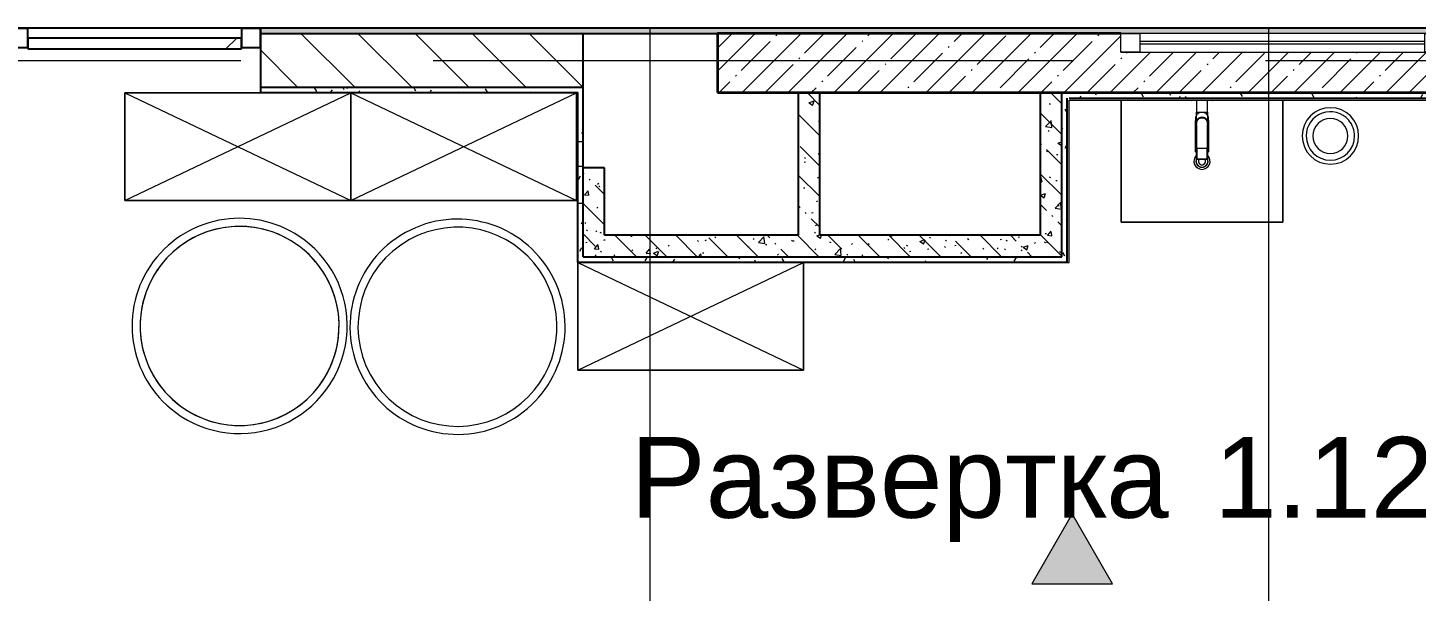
# Model space of a CAD drawing. Header units: millimetres. Extents: x 855 to 94006, y -3304 to 17933.
# Drawn here: x 19451 to 24614, y 5827 to 7921 of the extents above; entities that cross this region are included whole.
import ezdxf

# ---------------------------------------------------------------- set-up
doc = ezdxf.new("R2010")
doc.units = ezdxf.units.MM
doc.linetypes.add('Осевая', pattern=[4762.5, 952.5, -714.375, 2381.25, -714.375])
for name, color, linetype, lineweight in [('0-1', 7, 'Continuous', 9), ('A-GLAZ', 7, 'Continuous', 9), ('A-GLAZ-1', 7, 'Continuous', 13), ('A-GLAZ-CURT', 7, 'Continuous', 9), ('A-GLAZ-CURT-1', 7, 'Continuous', 25), ('A-GLAZ-CWMG', 7, 'Continuous', 9), ('A-GLAZ-CWMG-1', 7, 'Continuous', 25), ('A-WALL', 7, 'Continuous', 9), ('G-ANNO-SYMB', 7, 'Continuous', 9), ('I-WALL', 7, 'Continuous', 9), ('P-SANR-FIXT', 7, 'Continuous', 9), ('P-SANR-FIXT-1', 7, 'Continuous', 13), ('Оси', 7, 'Continuous', 9), ('Оси-2', 7, 'Осевая', 9)]:
    doc.layers.add(name, color=color, linetype=linetype, lineweight=lineweight)
for name, color, linetype, lineweight, true_color in [('A-WALL-1', 7, 'Continuous', 35, 0x3c3c3c), ('A-WALL-3', 7, 'Continuous', 25, 0x3c3c3c), ('A-WALL-FNSH-1', 7, 'Continuous', 13, 0x3c3c3c), ('I-FURN-1', 7, 'Continuous', 9, 0xf0f0f0)]:
    doc.layers.add(name, color=color, linetype=linetype, lineweight=lineweight, true_color=true_color)
doc.styles.add('Arial_1', font='arial.ttf', dxfattribs={"height": 300})
pattern_1 = [(135, (-30394.15, 0), (-113.15123, -113.15123), [160.02, -26.67, 5.334, -26.67]), (135, (-30394.15, 113.08), (-113.15123, -113.15123), []), (50, (-30394.15, 0), (191.2931, -16.73643), [20.003, -220.028]), (355, (-30394.15, 0), (-37.00454, 200.60954), [16.002, -176.022]), (100.451, (-30378.21, -1.4), (154.2901, 183.87276), [17, -186.995]), (46.184, (-30394.15, 53.34), (284.6331, -44.1445), [30.004, -330.041]), (96.636, (-30370.43, 49.66), (249.2724, 259.7988), [25.499, -280.492]), (351.184, (-30394.15, 53.34), (249.275, 259.797), [24.003, -264.033]), (21, (-30367.48, 40), (159.19475, -107.37875), [20.002, -220.027]), (326, (-30367.48, 40), (64.8925, 193.3972), [16.002, -176.022]), (71.451, (-30354.22, 31.06), (224.08844, 86.0174), [17, -186.995]), (37.5, (-30394.15, 0), (3.24264, 88.78263), [5.029, -168.859, 5.029, -173.66, -176.689]), (37.5, (-30394.15, 0), (3.24264, 88.78263), [-352.577, 5.029, -171.66]), (7.5, (-30394.15, 0), (70.16022, 105.18966), [5.029, -96.85, 5.029, -164.859, -67.342]), (7.5, (-30394.15, 0), (70.16022, 105.18966), [-271.767, 5.029, -62.313]), (327.5, (-30453.626, 0), (142.37024, -6.01556), [5.029, -61.646, 5.029, -202.997, -276.034]), (327.5, (-30453.626, 0), (142.37024, -6.01556), [-274.701, 5.029, -271.005]), (317.5, (-30480.3, 0), (155.53552, 26.69786), [5.029, -81.648, 5.029, -133.121, -196.025]), (317.5, (-30480.3, 0), (155.53552, 26.69786), [-224.828, 5.029, -190.995])]
pattern_2 = [(0, (-30394.15, 0), (182.88, 45.72), [15.088, -122.072, 15.088, -122.072, -731.52]), (0, (-30394.15, 0), (182.88, 45.72), [-274.32, 15.088, -259.232, 15.088, -122.072, -320.04]), (0, (-30394.15, 0), (182.88, 45.72), [-685.8, 15.088, -76.352, 15.088, -213.512]), (120, (-30325.57, 22.86), (-131.03468, 135.518726), [15.088, -122.072, 15.088, -122.072, -731.52]), (120, (-30325.57, 22.86), (-131.03468, 135.518726), [-274.32, 15.088, -259.232, 15.088, -122.072, -320.04]), (120, (-30325.57, 22.86), (-131.03468, 135.518726), [-685.8, 15.088, -76.352, 15.088, -213.512]), (240, (-30302.71, 114.3), (-51.84532, -181.238726), [15.088, -122.072, 15.088, -122.072, -731.52]), (240, (-30302.71, 114.3), (-51.84532, -181.238726), [-274.32, 15.088, -259.232, 15.088, -122.072, -320.04]), (240, (-30302.71, 114.3), (-51.84532, -181.238726), [-685.8, 15.088, -76.352, 15.088, -213.512])]

# ---------------------------------------------------------------- blocks, each defined once
blk = doc.blocks.new('ПУФ - 1_53-25461062-План разверток пом_ 1_12_ Этаж 1')
at = {"layer": 'I-FURN-1'}
for radius, start, end in [(400, 360, 180), (400, 0, 180), (370, 360, 180), (370, 0, 158.8235), (370, 158.8235, 180), (400, 180, 360), (370, 180, 360), (370, 180, 328.2353), (370, 328.2353, 360), (400, 180, 360)]:
    blk.add_arc((0, 0), radius, start, end, dxfattribs=at)
blk = doc.blocks.new('ПУФ - 1_53-25461890-План разверток пом_ 1_12_ Этаж 1')
at = {"layer": 'I-FURN-1'}
for radius, start, end in [(400, 0, 180), (400, 0, 180), (370, 0, 180), (370, 0, 180), (400, 180, 360), (400, 180, 0), (370, 180, 349.4118), (370, 180, 349.4118), (370, 349.5929, 0), (370, 349.5929, 360)]:
    blk.add_arc((0, 0), radius, start, end, dxfattribs=at)
blk = doc.blocks.new('Шкаф параметрический - 1_34-25540996-План разверток пом_ 1_12_ Этаж 1')
at = {"layer": 'I-FURN-1'}
for p, q in [((0, 0), (840, 400)), ((0, 400), (840, 0)), ((840, 400), (0, 400)), ((0, 400), (0, 0)), ((0, 0), (0, 400)), ((0, 400), (840, 400)), ((840, 0), (840, 400)), ((840, 400), (840, 0)), ((0, 0), (840, 0)), ((840, 0), (0, 0))]:
    blk.add_line(p, q, dxfattribs=at)
blk = doc.blocks.new('сифон - Для раковины-30649538-План разверток пом_ 1_12_ Этаж 1')
at = {"layer": 'P-SANR-FIXT'}
for p, q in [((151.7, 26), (35, 26)), ((35, 19.9), (35, 26)), ((151.7, 26), (151.7, 22.5)), ((226.1, 40), (226.1, 38.6)), ((226.1, -40), (226.1, 40)), ((35, -26), (35, -19.9)), ((35, -26), (151.7, -26)), ((151.7, -22.5), (151.7, -26)), ((226.1, -38.6), (226.1, -40))]:
    blk.add_line(p, q, dxfattribs=at)
for start, end in [(45, 180), (180, 315)]:
    blk.add_arc((0, 0), 30, start, end, dxfattribs=at)
at = {"layer": 'P-SANR-FIXT-1'}
for p, q in [((49, 20), (21.9, 20)), ((56, 20), (49, 20)), ((82.5, 20), (56, 20)), ((149.7, 20), (145, 20)), ((226.1, 20), (170.5, 20)), ((22.1, -20), (49, -20)), ((49, -20), (56, -20)), ((56, -20), (82.5, -20)), ((145.1, -20), (149.6, -20)), ((170.4, -20), (226.1, -20))]:
    blk.add_line(p, q, dxfattribs=at)
for radius, start, end in [(22.5, 64.5703, 180), (22.5, 180, 295.4282), (21.5, 72, 180), (21.5, 180, 288), (13.3, 54.9883, 180), (13.3, 180, 305.0117)]:
    blk.add_arc((0, 0), radius, start, end, dxfattribs=at)
blk = doc.blocks.new('смеситель для раковины - Default-30607276-План разверток пом_ 1_12_ Этаж 1')
at = {"layer": '0-1'}
for p, q in [((-21.8, -15.6), (-22.8, -3)), ((-20.7, -16.7), (-20.7, -17.2)), ((20.8, -17.2), (20.8, -16.7)), ((22.8, -3), (21.8, -15.6)), ((-20.4, -97.4), (-20.3, -110)), ((20.3, -110), (20.4, -97.4)), ((-19.8, -111.8), (19.8, -111.8)), ((-19.8, -151.6), (19.7, -151.6))]:
    blk.add_line(p, q, dxfattribs=at)
at = {"layer": '0-1', "flags": 128}
for points in [[(12.1, 0.1), (16.4, -3.8), (19.5, -8.8), (21, -14.5), (21.2, -25.7), (21, -111.4)], [(-18.9, -7.6), (-20.8, -13.2), (-21.1, -24.2), (-21.1, -93.2)], [(-20.7, -150.6), (-20.7, -150.2), (-20.7, -149.2), (-20.7, -148.3), (-20.7, -146.9), (-20.7, -145.4), (-20.8, -134.7), (-21.1, -93.2)], [(21.1, -88), (20.9, -140.7), (20.9, -146.4), (20.9, -147.8), (20.8, -148.9), (20.8, -149.9), (20.8, -150.4), (20.8, -150.8), (20.8, -150.6), (20.7, -150.1), (20.7, -148.5), (20.8, -147.1), (20.8, -145.7), (20.9, -134.2), (21, -111.4)], [(20.9, -146.2), (20.9, -147.7), (20.8, -148.8), (20.8, -149.8), (20.8, -150.4), (20.7, -151.2), (20.5, -151.4), (20.3, -151.5), (20.1, -151.6), (19.7, -151.6)]]:
    blk.add_lwpolyline(points, dxfattribs=at)
at = {"layer": 'P-SANR-FIXT'}
for p, q in [((-21, -151.6), (-21, 23)), ((-21, 23), (21, 23)), ((0.6, 2.8), (-0.6, 2.8)), ((21, 23), (21, -151.6)), ((-22.9, -0.9), (-22.9, -0.3)), ((-20.8, -19.8), (-21, -19.9)), ((-20.8, -19.8), (-20.4, -22)), ((20.4, -11.1), (19.4, -12.9)), ((20.4, -22), (20.8, -19.8)), ((20.8, -19.8), (20.9, -18.5)), ((20.8, -19.8), (21, -19.9)), ((21.1, -18.4), (20.9, -18.4)), ((22.9, -0.9), (21.9, -7.7)), ((22.9, -0.3), (22.9, -0.9)), ((21, -151.6), (-21, -151.6)), ((-19.8, -111.7), (-19.7, -144)), ((19.7, -144), (19.8, -111.7))]:
    blk.add_line(p, q, dxfattribs=at)
at = {"layer": 'P-SANR-FIXT', "flags": 128}
for points in [[(15.9, -4.1), (13.1, -1.6), (9.8, 0.4), (6.1, 1.8), (2.1, 2.5), (-2.1, 2.5), (-6.1, 1.8), (-9.8, 0.4), (-13.1, -1.6), (-15.9, -4.1)], [(-0.6, 3.9), (-0.3, 3.9), (-0.1, 3.9), (0.1, 3.9), (0.3, 3.9), (0.6, 3.9)], [(-21.1, -16.4), (-21.1, -16.8), (-21.1, -17.2), (-21.1, -17.6), (-21.1, -18), (-21.1, -18.4)], [(-21.1, -88.1), (-20.9, -138.9), (-20.9, -145.3), (-20.8, -150.2), (-20.7, -149.4), (-20.7, -143.7), (-20.8, -118.3), (-21, -67.6), (-21.1, -42.2), (-21.1, -16.9)], [(-20.9, -18.5), (-20.9, -18.5), (-21, -18.5), (-21, -18.6), (-21, -18.6), (-21.1, -18.6), (-21.1, -18.6), (-21.1, -18.6)], [(-20.9, -18.5), (-20.9, -19.2), (-20.8, -19.8)], [(21.1, -16.9), (21.1, -42.2), (21, -67.6), (20.8, -118.3), (20.7, -143.7), (20.7, -149.4), (20.8, -150.2), (20.9, -145.3), (20.9, -138.9), (21.1, -88.1)], [(21.1, -18.4), (21.1, -18), (21.1, -17.6), (21.1, -17.2), (21.1, -16.8), (21.1, -16.4)], [(21.8, -15.2), (22.1, -10.8), (22.3, -7.9), (22.5, -5.6), (22.7, -3.2), (22.9, -0.9)], [(-19.9, -145.2), (-19.9, -133.8), (-20, -122.4), (-20, -111), (-20.1, -99.6), (-20.1, -88.1)], [(20.1, -88.1), (20.1, -94.5), (20.1, -100.8), (20, -107.2), (20, -113.5), (20, -119.9), (20, -126.2), (19.9, -132.6), (19.9, -138.9), (19.9, -145.2)]]:
    blk.add_lwpolyline(points, dxfattribs=at)
at = {"layer": 'P-SANR-FIXT'}
for centre, major_axis, ratio, start_param, end_param in [((0, -17.2), (-20.8, 0), 0.98634, 3.141593, 6.283185), ((0, -16.7), (20.8, 0), 0.98634, 0.404165, 2.734563), ((0, -16.7), (20.8, 0), 0.98634, 2.853498, 3.141593), ((0, -17.2), (20.8, 0), 0.98634, 3.141593, 3.245131), ((0, -16.7), (20.8, 0), 0.98634, 0, 0.286147), ((0, -17.2), (20.8, 0), 0.98634, 6.179646, 6.283185), ((-19.8, -109.7), (0.5, 0.002), 0.095848, 1.570429, 3.124299), ((19.8, -109.7), (-0.5, 0.002), 0.095846, 3.158887, 4.712983)]:
    blk.add_ellipse(centre, major_axis=major_axis, ratio=ratio, start_param=start_param, end_param=end_param, dxfattribs=at)
for points, knots in [([(-22.9, -0.3), (-22.9, 2.5), (-22.3, 6.4), (-20, 11.4), (-17.7, 14.7), (-14.9, 17.6), (-11.6, 20), (-7.9, 21.7), (-4.5, 22.6), (-1.5, 23), (1.9, 23), (6, 22.4), (10, 20.8), (12.8, 19.1), (14.8, 17.5), (16.7, 15.8), (18.8, 13.3), (21.9, 8.1), (22.9, 3.2), (22.9, -0.3)], [0, 0, 0, 0, 0.111111, 0.166667, 0.222222, 0.277778, 0.333333, 0.388889, 0.444444, 0.479167, 0.513889, 0.583333, 0.652778, 0.6875, 0.722222, 0.756944, 0.791667, 0.861111, 1, 1, 1, 1]), ([(-21.1, -16.9), (-21.1, -15.9), (-21, -14.3), (-20.6, -12.1), (-20.1, -10.6), (-19.6, -9), (-18.7, -7.1), (-17.3, -4.8), (-15.2, -2.3), (-12.8, -0.2), (-10, 1.5), (-7, 2.8), (-3.8, 3.7), (-1.6, 3.9), (-0.6, 3.9)], [0, 0, 0, 0, 0.1, 0.15, 0.2, 0.25, 0.3, 0.4, 0.5, 0.6, 0.7, 0.8, 0.9, 1, 1, 1, 1]), ([(21.1, -16.4), (21.1, -16), (21, -15.1), (20.8, -13.8), (20.6, -12.6), (20.3, -11.7), (20.2, -11.2), (20, -10.9), (19.9, -10.5), (19.7, -9.9), (19.3, -9), (18.6, -7.6), (17.7, -6.2), (17, -5.2), (16.4, -4.5), (15.8, -3.8), (15, -3), (13.9, -2), (12.7, -1.2), (11.7, -0.5), (10.9, -0.1), (10.1, 0.3), (9, 0.9), (6.9, 1.7), (2.6, 2.8), (-2.6, 2.8), (-6.9, 1.7), (-9.2, 0.7), (-11.2, -0.2), (-13.2, -1.5), (-14.9, -2.9), (-16.1, -4.2), (-17.3, -5.5), (-18.5, -7.2), (-19.6, -9.3), (-20.7, -12.4), (-21.1, -14.8), (-21.1, -16.4)], [0, 0, 0, 0, 0.027778, 0.055556, 0.083333, 0.097222, 0.104167, 0.111111, 0.118056, 0.125, 0.138889, 0.166667, 0.194444, 0.208333, 0.222222, 0.236111, 0.25, 0.277778, 0.305556, 0.319444, 0.333333, 0.347222, 0.361111, 0.388889, 0.444444, 0.555556, 0.611111, 0.638889, 0.666667, 0.708333, 0.75, 0.770833, 0.791667, 0.833333, 0.875, 0.916667, 1, 1, 1, 1]), ([(-0.6, 2.8), (-0.6, 2.9), (-0.6, 3.2), (-0.6, 3.6), (-0.6, 3.8), (-0.6, 3.9), (-0.6, 3.9)], [0, 0, 0, 0, 0.363636, 0.545455, 0.727273, 1, 1, 1, 1]), ([(0.6, 3.9), (2.7, 3.9), (7.1, 3.1), (12.9, 0), (16.7, -3.9), (19, -7.6), (20.2, -10.6), (21, -13.7), (21.1, -15.9), (21.1, -16.9)], [0, 0, 0, 0, 0.2, 0.4, 0.6, 0.7, 0.8, 0.9, 1, 1, 1, 1]), ([(0.6, 2.8), (0.6, 2.9), (0.6, 3.2), (0.6, 3.6), (0.6, 3.8), (0.6, 3.9), (0.6, 3.9)], [0, 0, 0, 0, 0.363636, 0.545455, 0.727273, 1, 1, 1, 1]), ([(-22.9, -0.9), (-22.9, -1.5), (-22.8, -2.5), (-22.7, -3.8), (-22.6, -4.8), (-22.5, -5.7), (-22.4, -6.6), (-22.3, -7.5), (-22.2, -8.7), (-22.1, -10.1), (-22, -12.1), (-21.9, -13.9), (-21.8, -15.2)], [0, 0, 0, 0, 0.166667, 0.25, 0.333333, 0.416667, 0.5, 0.583333, 0.666667, 0.75, 0.833333, 1, 1, 1, 1]), ([(-21.8, -15.2), (-21.8, -16.2), (-21.7, -18.4), (-21.6, -22.6), (-21.5, -27.6), (-21.4, -33.2), (-21.4, -38.3), (-21.3, -42.6), (-21.3, -45.9), (-21.3, -49.3), (-21.3, -52.8), (-21.2, -55.7), (-21.2, -58), (-21.2, -59.8), (-21.2, -61.5), (-21.2, -63.9), (-21.2, -66.8), (-21.2, -70.4), (-21.2, -73.9), (-21.1, -77.5), (-21.1, -82.2), (-21.1, -85.7), (-21.1, -88.1)], [0, 0, 0, 0, 0.083333, 0.166667, 0.25, 0.333333, 0.416667, 0.458333, 0.5, 0.541667, 0.583333, 0.625, 0.645833, 0.666667, 0.6875, 0.708333, 0.75, 0.791667, 0.833333, 0.875, 0.916667, 1, 1, 1, 1]), ([(-21.1, -18.4), (-21.1, -19.2), (-21.1, -20.8), (-21.1, -23.1), (-21.1, -25), (-21, -26.5), (-21, -27.6), (-21, -28.6), (-21, -30), (-21, -31.7), (-21, -33.4), (-21, -34.6), (-20.9, -35.2), (-20.9, -35.7), (-20.9, -36.3), (-20.9, -36.9), (-20.9, -38.1), (-20.9, -39.8), (-20.9, -41.4), (-20.8, -42.8), (-20.8, -44.1), (-20.8, -45.8), (-20.8, -48.6), (-20.7, -53.5), (-20.6, -60.7), (-20.6, -68.9), (-20.5, -76.5), (-20.5, -85.7), (-20.4, -92.7), (-20.4, -97.4)], [0, 0, 0, 0, 0.027778, 0.055556, 0.083333, 0.097222, 0.111111, 0.125, 0.138889, 0.166667, 0.194444, 0.208333, 0.215278, 0.222222, 0.229167, 0.236111, 0.25, 0.277778, 0.305556, 0.319444, 0.333333, 0.361111, 0.388889, 0.444444, 0.555556, 0.666667, 0.75, 0.833333, 1, 1, 1, 1]), ([(-21.1, -18.6), (-21.1, -18.7), (-21.1, -18.9), (-21.1, -19.2), (-21, -19.5), (-21, -19.7), (-21, -19.9)], [0, 0, 0, 0, 0.333333, 0.5, 0.666667, 1, 1, 1, 1]), ([(-19.9, -97.4), (-19.9, -90.5), (-20, -78.4), (-20.1, -67), (-20.2, -60.5), (-20.2, -57.1), (-20.3, -54.8), (-20.3, -52.7), (-20.3, -50.8), (-20.3, -49.3), (-20.3, -48.2), (-20.4, -47.6), (-20.4, -47), (-20.4, -46.5), (-20.5, -45.9), (-20.5, -44.7), (-20.5, -43.1), (-20.6, -41.4), (-20.7, -40.1), (-20.8, -39.3), (-20.9, -38.5), (-20.9, -37.4), (-21, -35.5), (-21, -33.1), (-21, -30.9), (-20.9, -29.4), (-20.9, -28.7), (-20.9, -28.1), (-20.9, -27.6), (-20.9, -26.9), (-20.9, -25.6), (-20.9, -23.9), (-20.9, -21.9), (-21, -20.5), (-21, -19.9)], [0, 0, 0, 0, 0.142857, 0.285714, 0.357143, 0.392857, 0.428571, 0.464286, 0.5, 0.535714, 0.553571, 0.5625, 0.571429, 0.580357, 0.589286, 0.607143, 0.642857, 0.678571, 0.696429, 0.705357, 0.714286, 0.732143, 0.75, 0.785714, 0.821429, 0.839286, 0.848214, 0.857143, 0.866071, 0.875, 0.892857, 0.928571, 0.964286, 1, 1, 1, 1]), ([(-20, -10.9), (-20.1, -11.4), (-20.5, -12.6), (-20.7, -13.9), (-20.8, -14.6)], [0, 0, 0, 0, 0.4, 1, 1, 1, 1]), ([(-15.9, -4.1), (-16.7, -5), (-18.4, -7.2), (-19.5, -9.5), (-20, -10.9)], [0, 0, 0, 0, 0.444444, 1, 1, 1, 1]), ([(-18.6, -9.5), (-18.8, -10.1), (-19.2, -11.1), (-19.4, -12.1), (-19.5, -12.4)], [0.75, 0.75, 0.75, 0.75, 0.8125, 0.84943596, 0.84943596, 0.84943596, 0.84943596]), ([(20, -10.9), (19.6, -9.8), (18.5, -7.4), (17, -5.2), (15.9, -4.1)], [0, 0, 0, 0, 0.444444, 1, 1, 1, 1]), ([(19.5, -12.5), (19.5, -12.1), (19.2, -11.1), (18.9, -10.2), (18.6, -9.6)], [0.15100284, 0.15100284, 0.15100284, 0.15100284, 0.1875, 0.25, 0.25, 0.25, 0.25]), ([(21, -19.9), (21, -20.5), (21, -21.9), (20.9, -23.9), (20.9, -25.6), (20.9, -26.8), (20.9, -27.5), (20.9, -28.3), (20.9, -29.2), (20.9, -30.9), (20.9, -33.1), (20.8, -35.5), (20.7, -37.4), (20.6, -38.4), (20.5, -39.2), (20.5, -40), (20.4, -41.3), (20.4, -43), (20.4, -44.6), (20.4, -45.8), (20.4, -46.4), (20.4, -46.9), (20.4, -47.4), (20.4, -48.1), (20.3, -49.2), (20.3, -50.7), (20.3, -52.6), (20.3, -54.6), (20.3, -57), (20.2, -60.3), (20.1, -66.9), (20, -78.4), (19.9, -90.5), (19.9, -97.4)], [0, 0, 0, 0, 0.035714, 0.071429, 0.107143, 0.125, 0.133929, 0.142857, 0.160714, 0.178571, 0.214286, 0.25, 0.267857, 0.285714, 0.294643, 0.303571, 0.321429, 0.357143, 0.392857, 0.410714, 0.419643, 0.428571, 0.4375, 0.446429, 0.464286, 0.5, 0.535714, 0.571429, 0.607143, 0.642857, 0.714286, 0.857143, 1, 1, 1, 1]), ([(20.8, -14.6), (20.7, -14.1), (20.5, -12.8), (20.2, -11.6), (20, -10.9)], [0, 0, 0, 0, 0.444444, 1, 1, 1, 1]), ([(20.4, -97.4), (20.4, -91.1), (20.5, -81.8), (20.6, -69.7), (20.7, -60), (20.7, -52.6), (20.8, -47.4), (20.8, -45.2), (20.8, -43.5), (20.9, -41.8), (20.9, -39.8), (20.9, -37.7), (20.9, -36.2), (20.9, -35.4), (21, -34.1), (21, -32.6), (21, -31), (21, -29.7), (21, -28.6), (21, -27.7), (21, -26.8), (21.1, -25.6), (21.1, -22.9), (21.1, -20.4), (21.1, -18.4)], [0, 0, 0, 0, 0.222222, 0.333333, 0.444444, 0.583333, 0.618056, 0.652778, 0.670139, 0.6875, 0.722222, 0.756944, 0.774306, 0.782986, 0.791667, 0.826389, 0.84375, 0.861111, 0.878472, 0.887153, 0.895833, 0.913194, 0.930556, 1, 1, 1, 1]), ([(21.1, -88.1), (21.1, -85.1), (21.1, -80.6), (21.2, -74.5), (21.2, -69.9), (21.2, -65.1), (21.2, -60), (21.2, -55.1), (21.3, -50.9), (21.3, -47.5), (21.3, -44.7), (21.3, -42.6), (21.4, -41), (21.4, -39.8), (21.4, -38.7), (21.4, -37.3), (21.4, -35.8), (21.4, -34.1), (21.5, -32.1), (21.5, -29.7), (21.5, -27), (21.6, -24.6), (21.7, -21.6), (21.7, -18.3), (21.8, -16.1), (21.8, -15.2)], [0, 0, 0, 0, 0.071429, 0.107143, 0.142857, 0.178571, 0.214286, 0.25, 0.285714, 0.321429, 0.357143, 0.392857, 0.410714, 0.428571, 0.446429, 0.464286, 0.5, 0.535714, 0.571429, 0.625, 0.678571, 0.732143, 0.785714, 0.892857, 1, 1, 1, 1]), ([(-21.1, -88.1), (-21.1, -88.2), (-20.9, -88.2), (-20.5, -88.2), (-20.2, -88.1), (-20.1, -88.1)], [-1, -1, -1, -1, -0.5, -0.25, 0, 0, 0, 0]), ([(21.1, -88.1), (21.1, -87.3), (21.1, -86.2), (21.1, -85.5), (21.1, -85.3), (21.1, -85), (21, -85.5), (21, -86.1), (21, -86.5), (21, -86.7), (20.9, -86.8), (20.9, -87), (20.8, -87.2), (20.7, -87.5), (20.6, -87.8), (20.5, -88), (20.4, -88.2), (20.3, -88.3), (20.2, -88.2), (20.1, -88.1)], [0, 0, 0, 0, 0.1, 0.15, 0.175, 0.2125, 0.3, 0.35, 0.375, 0.4, 0.4375, 0.5, 0.6, 0.65, 0.7, 0.75, 0.79375, 0.875, 1, 1, 1, 1]), ([(-19.8, -151.6), (-19.8, -151.6), (-19.8, -151.4), (-19.8, -149.5), (-19.9, -146.7), (-19.9, -145.2)], [0.5274141, 0.5274141, 0.5274141, 0.5274141, 0.6, 0.8, 1, 1, 1, 1]), ([(-19.8, -109.7), (-19.8, -110.1), (-19.8, -110.9), (-19.8, -111.7), (-19.8, -111.8), (-19.8, -111.8)], [0, 0, 0, 0, 0.2, 0.4, 0.5304452, 0.5304452, 0.5304452, 0.5304452]), ([(-19.7, -144), (-19.7, -145.5), (-19.7, -148.5), (-19.7, -151.2), (-19.7, -151.6), (-19.8, -151.6)], [0, 0, 0, 0, 0.2, 0.4, 0.5271653, 0.5271653, 0.5271653, 0.5271653]), ([(19.7, -151.6), (19.7, -151.6), (19.7, -151.6), (19.7, -151.2), (19.7, -150), (19.7, -148.3), (19.7, -146.2), (19.7, -144.8), (19.7, -144)], [0.4725879, 0.4725879, 0.4725879, 0.4725879, 0.5, 0.6, 0.7, 0.8, 0.9, 1, 1, 1, 1]), ([(19.9, -145.2), (19.9, -146), (19.9, -147.4), (19.8, -149.3), (19.8, -150.7), (19.8, -151.5), (19.8, -151.6), (19.7, -151.6)], [0, 0, 0, 0, 0.1, 0.2, 0.3, 0.4, 0.4724791, 0.4724791, 0.4724791, 0.4724791]), ([(19.8, -111.8), (19.8, -111.8), (19.8, -111.7), (19.8, -110.9), (19.8, -110.1), (19.8, -109.7)], [0.4695252, 0.4695252, 0.4695252, 0.4695252, 0.6, 0.8, 1, 1, 1, 1])]:
    blk.add_open_spline(points, degree=3, knots=knots, dxfattribs=at)
for points in [[(-20.7, -19.9), (-20.7, -17.5), (-19.9, -12.6), (-16.3, -6), (-10.7, -1.1), (-3.7, 1.6), (3.8, 1.6), (10.7, -1.1), (16.3, -6), (19.9, -12.6), (20.7, -17.5), (20.7, -19.9)], [(-8, 1.1), (-8.6, 0.9), (-9.8, 0.3), (-11.4, -0.7), (-13, -1.9), (-13.9, -2.7), (-14.4, -3.2)], [(-0.6, 2.8), (-1.4, 2.7), (-2.2, 2.7), (-3, 2.5)], [(3, 2.5), (2.2, 2.7), (1.4, 2.7), (0.6, 2.8)], [(14.4, -3.2), (14, -2.8), (13, -1.9), (11.5, -0.7), (9.8, 0.3), (8.7, 0.8), (8.1, 1.1)], [(-21.9, -7.7), (-22.6, -5.5), (-22.9, -3.2), (-22.9, -0.9)], [(-20.2, -22.3), (-21.2, -20.1), (-21.8, -17.6), (-21.8, -15.2)], [(-21.1, -18.5), (-21.1, -18.4), (-21, -18.4), (-20.9, -18.4)], [(-21, -19.9), (-20.9, -20.7), (-20.7, -21.5), (-20.5, -22.3)], [(-20.8, -14.6), (-20.8, -15.2), (-20.9, -16.5), (-20.9, -17.7), (-20.9, -18.3)], [(-19.4, -12.9), (-19.8, -12.3), (-20.1, -11.7), (-20.4, -11.1)], [(21.8, -15.2), (21.8, -17.6), (21.2, -20), (20.3, -22.2)], [(20.5, -22.3), (20.7, -21.5), (20.9, -20.7), (21, -19.9)], [(20.9, -18.4), (20.9, -17.8), (20.9, -16.5), (20.8, -15.2), (20.8, -14.6)], [(20.9, -18.5), (21, -18.5), (21.1, -18.5), (21.1, -18.5)], [(21, -19.9), (21, -19.8), (21, -19.6), (21.1, -19.4), (21.1, -19.2), (21.1, -18.9), (21.1, -18.7), (21.1, -18.6), (21.1, -18.5)], [(-20.1, -88.1), (-20.1, -87.9), (-20.1, -87.7), (-20.1, -87.4)], [(20.1, -87.4), (20.1, -87.7), (20.1, -87.9), (20.1, -88.1)], [(-19.8, -111.8), (-19.8, -111.8), (-19.8, -111.8), (-19.8, -111.8)], [(19.8, -111.8), (19.8, -111.8), (19.8, -111.8), (19.8, -111.8)]]:
    blk.add_open_spline(points, degree=3, dxfattribs=at)
blk = doc.blocks.new('мусорная корзина - Round_ Metal-30590745-План разверток пом_ 1_12_ Этаж 1')
at = {"layer": 'P-SANR-FIXT'}
for radius, start, end in [(105, 0, 180), (90, 40.2299, 180), (65, 0, 180), (90, 360, 40), (105, 180, 360), (90, 180, 360), (65, 180, 360)]:
    blk.add_arc((0, 0), radius, start, end, dxfattribs=at)
blk = doc.blocks.new('Прямоугольный импост - 50 x 70 мм-31700031-План разверток пом_ 1_12_ Этаж 1')
at = {"layer": 'A-GLAZ-CWMG-1'}
for p, q in [((-70, 35), (0, 35)), ((-70, -35), (-70, 35)), ((0, 35), (0, -35)), ((0, -35), (-70, -35))]:
    blk.add_line(p, q, dxfattribs=at)
blk = doc.blocks.new('Системная панель - Стекло - 40мм-31720953-План разверток пом_ 1_12_ Этаж 1')
at = {"layer": 'A-GLAZ-CURT'}
h = blk.add_hatch(dxfattribs=at)
h.set_pattern_fill('FP_9', color=256, style=0, pattern_type=2)
h.set_pattern_definition([(45, (-50392.5, -7733), (-424.264, 424.264), [300, -900]), (45, (-50692.5, -7883), (-424.264, 424.264), [900, -300]), (45, (-50092.5, -8033), (-424.264, 424.264), [300, -900])])
h.paths.add_polyline_path([(397.5, -40), (397.5, 0), (-397.5, 0), (-397.5, -40)])
at = {"layer": 'A-GLAZ-CURT-1'}
for p, q in [((397.5, 0), (-397.5, 0)), ((-397.5, 0), (-397.5, -40)), ((397.5, -40), (397.5, 0)), ((-397.5, -40), (397.5, -40))]:
    blk.add_line(p, q, dxfattribs=at)
blk = doc.blocks.new('Прямоугольный импост - 50 x 70 мм-31702100-План разверток пом_ 1_12_ Этаж 1')
at = {"layer": 'A-GLAZ-CWMG-1'}
for p, q in [((-35, 35), (35, 35)), ((-35, -35), (-35, 35)), ((35, 35), (35, -35)), ((35, -35), (-35, -35))]:
    blk.add_line(p, q, dxfattribs=at)
blk = doc.blocks.new('Прямоугольный импост - 50 x 70 мм-31720914-План разверток пом_ 1_12_ Этаж 1')
at = {"layer": 'A-GLAZ-CWMG'}
blk.add_line((50640, 7918), (49845, 7918), dxfattribs=at)
blk = doc.blocks.new('120_Окно_СКБ_1Ст - 120_Окно_СКБ_1Ст 400х1200 EI30-24228621-План разверток пом_ 1_12_ Этаж 1')
at = {"layer": 'A-GLAZ'}
for p, q in [((600, 110), (-600, 110)), ((530, 80), (-530, 80)), ((530, 70), (-530, 70)), ((-600, 40), (600, 40))]:
    blk.add_line(p, q, dxfattribs=at)
at = {"layer": 'A-GLAZ-1'}
for p, q in [((-600, 40), (-600, 110)), ((-600, 110), (-530, 110)), ((-530, 110), (-530, 40)), ((530, 40), (530, 110)), ((530, 110), (600, 110)), ((600, 110), (600, 40)), ((-530, 40), (-600, 40)), ((600, 40), (530, 40))]:
    blk.add_line(p, q, dxfattribs=at)
blk = doc.blocks.new('Фасад - Марка фасада_Указатель-25386507-План разверток пом_ 1_12_ Этаж 1')
at = {"layer": 'G-ANNO-SYMB'}
blk.add_hatch(color=256, dxfattribs=at).paths.add_polyline_path([(-1, 0), (0, 1.732), (1, 0), (0, 0)])
for p, q in [((0, 1.732), (-1, 0)), ((1, 0), (0, 1.732)), ((-1, 0), (0, 0)), ((0, 0), (1, 0))]:
    blk.add_line(p, q, dxfattribs=at)

msp = doc.modelspace()

# ---------------------------------------------------------------- hatches: boundary and pattern name
at = {"layer": 'I-WALL'}
h = msp.add_hatch(dxfattribs=at)
h.set_pattern_fill('FP_6', color=256, style=0, pattern_type=2)
h.set_pattern_definition(pattern_2)
h.paths.add_polyline_path([(34215.4, 7900), (35366, 7900), (35366, 7920), (30215.8, 7920), (30215.8, 7900), (33715.8, 7900)])
h.paths.add_polyline_path([(21559, 7900), (27715.8, 7900), (27715.8, 7920), (20315.8, 7920), (20315.8, 7900), (20983.7, 7900)])
h.paths.add_polyline_path([(16956.6, 7900), (17815.8, 7900), (17815.8, 7920), (16956.6, 7920), (16956.6, 7917.3)])
h = msp.add_hatch(dxfattribs=at)
h.set_pattern_fill('FP_3', color=256, style=0, pattern_type=2)
h.set_pattern_definition([(135, (-30394.15, 0), (-106.066, -106.066), [])])
h.paths.add_polyline_path([(17515.8, 7700), (17815.8, 7700), (17815.8, 7900), (17515.8, 7900)])
h.paths.add_polyline_path([(20315.8, 7700), (21515.8, 7700), (21515.8, 7900), (20315.8, 7900)])
h = msp.add_hatch(dxfattribs=at)
h.set_pattern_fill('FP_1', color=256, style=0, pattern_type=2)
h.set_pattern_definition([(45, (-30394.15, 0), (-85.53659, 85.53659), []), (45, (-30308.61, 0), (-85.53659, 85.53659), [151.209, -30.242, 5.029, -25.213])])
h.paths.add_polyline_path([(25015.8, 7680), (26015.8, 7680), (26015.8, 7900), (24715.8, 7900), (24715.8, 7830), (23515.8, 7830), (23515.8, 7900), (22015.8, 7900), (22015.8, 7680), (25010.7, 7680)])
h = msp.add_hatch(dxfattribs=at)
h.set_pattern_fill('FP_6', color=256, style=0, pattern_type=2)
h.set_pattern_definition(pattern_2)
h.paths.add_polyline_path([(20315.8, 7680), (21515.8, 7680), (21515.8, 7700), (20315.8, 7700)])
h.paths.add_polyline_path([(17535.8, 7680), (17815.8, 7680), (17815.8, 7700), (17535.8, 7700)])
h = msp.add_hatch(dxfattribs=at)
h.set_pattern_fill('FP_6', color=256, style=0, pattern_type=2)
h.set_pattern_definition(pattern_2)
h.paths.add_polyline_path([(21495.8, 7050), (21515.8, 7050), (21515.8, 7680), (21495.8, 7679)])
h = msp.add_hatch(dxfattribs=at)
h.set_pattern_fill('FP_5', color=256, style=0, pattern_type=2)
h.set_pattern_definition(pattern_1)
h.paths.add_polyline_path([(22395.8, 7150), (22395.8, 7680), (22315.8, 7680), (22315.8, 7150)])
h = msp.add_hatch(dxfattribs=at)
h.set_pattern_fill('FP_5', color=256, style=0, pattern_type=2)
h.set_pattern_definition(pattern_1)
h.paths.add_polyline_path([(23295.8, 7150), (23295.8, 7680), (23215.8, 7680), (23215.8, 7150), (23284.8, 7150)])
h = msp.add_hatch(dxfattribs=at)
h.set_pattern_fill('FP_6', color=256, style=0, pattern_type=2)
h.set_pattern_definition(pattern_2)
h.paths.add_polyline_path([(23295.8, 7070), (23315.8, 7070), (23315.8, 7680), (23295.8, 7680), (23295.8, 7497.6)])
h = msp.add_hatch(dxfattribs=at)
h.set_pattern_fill('FP_6', color=256, style=0, pattern_type=2)
h.set_pattern_definition(pattern_2)
h.paths.add_polyline_path([(24935.8, 7660), (24935.8, 7680), (23315.8, 7680), (23315.8, 7660), (24915.8, 7660)])
h = msp.add_hatch(dxfattribs=at)
h.set_pattern_fill('FP_5', color=256, style=0, pattern_type=2)
h.set_pattern_definition(pattern_1)
h.paths.add_polyline_path([(21559, 7070), (21595.8, 7070), (21595.8, 7400), (21515.8, 7400), (21515.8, 7070)])
h = msp.add_hatch(dxfattribs=at)
h.set_pattern_fill('FP_5', color=256, style=0, pattern_type=2)
h.set_pattern_definition(pattern_1)
h.paths.add_polyline_path([(21595.8, 7070), (23295.8, 7070), (23295.8, 7150), (21595.8, 7150)])
h = msp.add_hatch(dxfattribs=at)
h.set_pattern_fill('FP_6', color=256, style=0, pattern_type=2)
h.set_pattern_definition(pattern_2)
h.paths.add_polyline_path([(23315.8, 7050), (23315.8, 7070), (21515.8, 7070), (21515.8, 7050), (23284.8, 7050)])

# ---------------------------------------------------------------- linework, layer by layer
at = {"layer": 'A-WALL'}
msp.add_line((21495.8, 7679), (21494.8, 7679), dxfattribs=at)
at = {"layer": 'A-WALL-1'}
for p, q in [((23515.8, 7900), (22015.8, 7900)), ((22015.8, 7900), (22015.8, 7680)), ((22015.8, 7680), (26015.8, 7680))]:
    msp.add_line(p, q, dxfattribs=at)
at = {"layer": 'A-WALL-3'}
for p, q in [((20315.8, 7920), (20315.8, 7680)), ((27715.8, 7920), (20315.8, 7920)), ((20315.8, 7900), (22015.8, 7900)), ((21515.8, 7070), (21515.8, 7900)), ((20315.8, 7700), (21515.8, 7700)), ((20315.8, 7680), (21495.8, 7680)), ((21495.8, 7050), (21495.8, 7680)), ((22315.8, 7680), (22315.8, 7150)), ((22395.8, 7150), (22395.8, 7680)), ((23215.8, 7680), (23215.8, 7150)), ((23295.8, 7070), (23295.8, 7680)), ((23315.8, 7050), (23315.8, 7660)), ((23323.8, 7660), (24915.8, 7660)), ((21595.8, 7400), (21515.8, 7400)), ((21595.8, 7150), (21595.8, 7400)), ((22315.8, 7150), (21595.8, 7150)), ((23215.8, 7150), (22395.8, 7150)), ((21495.8, 7050), (23315.8, 7050)), ((21515.8, 7070), (23295.8, 7070))]:
    msp.add_line(p, q, dxfattribs=at)
at = {"layer": 'A-WALL-FNSH-1'}
for p, q in [((35366, 7921), (16956.6, 7921)), ((17815.8, 7920), (30215.8, 7920)), ((20315.8, 7680), (20315.8, 7679)), ((20315.8, 7679), (21494.8, 7679)), ((21494.8, 7679), (21494.8, 7049)), ((21494.8, 7049), (23323.8, 7049)), ((23323.8, 7049), (23323.8, 7050))]:
    msp.add_line(p, q, dxfattribs=at)
at = {"layer": 'I-FURN-1'}
for p, q in [((23517.4, 7652), (23517.4, 7199)), ((23517.4, 7199), (23517.4, 7652)), ((24117.4, 7199), (24117.4, 7652)), ((24117.4, 7652), (24117.4, 7199)), ((23517.4, 7199), (24117.4, 7199)), ((24117.4, 7199), (23517.4, 7199))]:
    msp.add_line(p, q, dxfattribs=at)
at = {"layer": 'I-WALL'}
for p, q in [((23323.8, 7652), (24907.8, 7652)), ((23323.8, 7050), (23323.8, 7652))]:
    msp.add_line(p, q, dxfattribs=at)
at = {"layer": 'Оси'}
for p, q in [((21765.8, 4171), (21765.8, 7921)), ((24065.8, 4171), (24065.8, 7921))]:
    msp.add_line(p, q, dxfattribs=at)
at = {"layer": 'Оси-2'}
msp.add_line((19291, 7800), (31516.8, 7800), dxfattribs=at)

# ---------------------------------------------------------------- block references
at = {"layer": 'A-GLAZ'}
msp.add_blockref('120_Окно_СКБ_1Ст - 120_Окно_СКБ_1Ст 400х1200 EI30-24228621-План разверток пом_ 1_12_ Этаж 1', (24115.8, 7790), dxfattribs=at)
at = {"layer": 'A-GLAZ-CURT'}
msp.add_blockref('Системная панель - Стекло - 40мм-31720953-План разверток пом_ 1_12_ Этаж 1', (19848.3, 7883), dxfattribs=at)
at = {"layer": 'A-GLAZ-CWMG', "extrusion": (0, 0, -1), "rotation": 180}
for name, p in [('Прямоугольный импост - 50 x 70 мм-31702100-План разверток пом_ 1_12_ Этаж 1', (-19415.8, 7883)), ('Прямоугольный импост - 50 x 70 мм-31700031-План разверток пом_ 1_12_ Этаж 1', (-20315.8, 7883))]:
    msp.add_blockref(name, p, dxfattribs=at)
at = {"layer": 'A-GLAZ-CWMG'}
msp.add_blockref('Прямоугольный импост - 50 x 70 мм-31720914-План разверток пом_ 1_12_ Этаж 1', (-30394.2, 0), dxfattribs=at)
at = {"layer": 'G-ANNO-SYMB', "xscale": 149.9999999999999, "yscale": 149.9999999999999, "zscale": 149.9999999999999}
msp.add_blockref('Фасад - Марка фасада_Указатель-25386507-План разверток пом_ 1_12_ Этаж 1', (23334.4, 5854.7), dxfattribs=at)
at = {"layer": 'I-FURN-1'}
for p in [(19811.9, 7278.7), (20651.9, 7278.7), (21495.8, 6649.3)]:
    msp.add_blockref('Шкаф параметрический - 1_34-25540996-План разверток пом_ 1_12_ Этаж 1', p, dxfattribs=at)
for name, p, rotation in [('ПУФ - 1_53-25461062-План разверток пом_ 1_12_ Этаж 1', (20238.6, 6813.1), 233.3350386201596), ('ПУФ - 1_53-25461890-План разверток пом_ 1_12_ Этаж 1', (21048.9, 6810), 118.9499011641568)]:
    msp.add_blockref(name, p, dxfattribs=dict(at, rotation=rotation))
at = {"layer": 'P-SANR-FIXT', "rotation": 89.99999999999972}
msp.add_blockref('сифон - Для раковины-30649538-План разверток пом_ 1_12_ Этаж 1', (23817.4, 7425), dxfattribs=at)
at = {"layer": 'P-SANR-FIXT'}
for name, p in [('смеситель для раковины - Default-30607276-План разверток пом_ 1_12_ Этаж 1', (23817.4, 7585)), ('мусорная корзина - Round_ Metal-30590745-План разверток пом_ 1_12_ Этаж 1', (24294.8, 7519))]:
    msp.add_blockref(name, p, dxfattribs=at)

# ---------------------------------------------------------------- texts
at = {"layer": 'G-ANNO-SYMB', "char_height": 300, "attachment_point": 1, "style": 'Arial_1'}
for s, insert, width in [(' 1.12-1', (23746.1, 6400.4), 1611.392), ('Развертка', (21692.2, 6400.4), 2489.24)]:
    msp.add_mtext(s, dxfattribs=dict(at, insert=insert, width=width))

doc.saveas('drawing.dxf')
